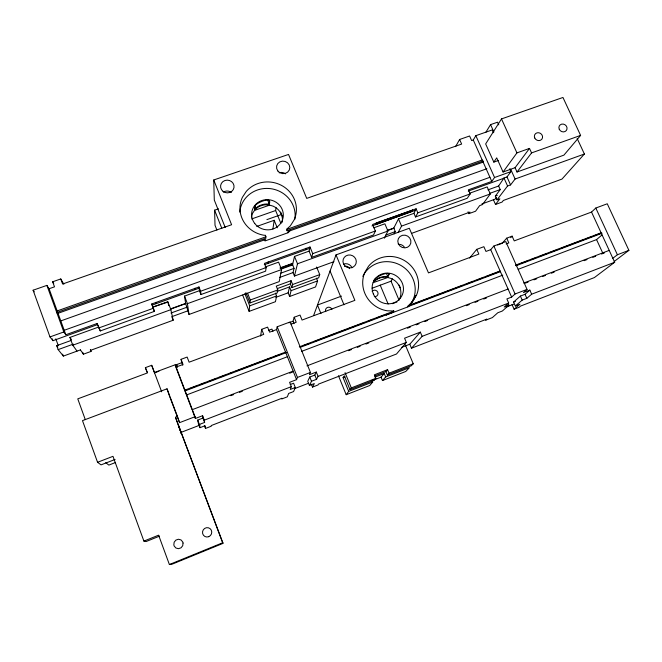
<?xml version="1.0" encoding="UTF-8"?>
<svg xmlns="http://www.w3.org/2000/svg" width="662" height="662" viewBox="0 0 662 662"><rect width="100%" height="100%" fill="white"/><g stroke="black" fill="none" stroke-linecap="round" stroke-linejoin="round"><path stroke-width="0.99" d="M254.936 209.101L255.242 205.634C256.955 202.531 273.092 195.745 269.111 204.153C263.923 203.408 258.478 205.195 254.936 209.101C254.564 209.415 254.878 205.576 255.242 205.634M275.466 293.134L276.6 295.947L275.45 301.698L249.127 311.38L249.69 305.819L244.89 293.721M316.61 267.001L319.729 274.598L318.654 277.792L291.851 287.606L292.629 284.511L291.081 280.688L276.261 286.1L277.8 289.939L277.196 292.976L249.979 302.948L250.277 300.002L247.621 293.316M269.111 204.153L269.558 200.644M263.435 239.594L265.139 239.652L264.974 240.951L287.97 232.767L289.17 231.675A27.796 26.364 11.7 0 0 290.395 230.111M483.194 160.957L287.01 230.674L287.118 228.795L290.32 225.899L294.102 219.958A28.292 26.794 11.9 0 0 282.798 186.121A28.292 26.794 11.9 0 0 246.264 191.409L242.408 197.301A28.292 26.794 11.9 0 0 263.973 235.25L265.528 235.308L265.917 238.171L57.006 312.423M416.1 208.803L413.932 213.33L415.504 216.979L417.838 212.825L416.1 208.803L372.607 224.459L375.371 230.997L373.534 234.96L311.637 257.369L312.729 253.637L309.998 247L264.461 263.393L266.141 267.572L265.627 271.163L200.934 294.549L199.436 290.692L198.981 286.969L151.797 303.949L154.337 311.397L100.285 330.934L97.016 323.528L65.836 334.749L63.825 331.952L46.878 285.388L33.1 290.213L49.981 336.925L52.968 340.69L97.595 324.587L98.472 326.349M272.91 228.953L274.192 220.289L256.757 226.437M280.936 223.516L275.64 210.524L276.079 207.562M260.588 336.064L261.689 329.328L267.605 327.127L269.616 332.167L276.542 329.577L277.188 326.771L290.13 321.955L310.453 372.449L309.402 374.717L316.312 372.061L318.058 376.38L316.527 379.326L311.488 381.271L309.411 385.45L307.739 381.295L309.775 377.017L314.814 375.081L316.312 372.061M287.01 230.674L287.118 228.795M287.97 232.767L288.227 231.443L289.435 230.351M265.065 267.034L278.594 262.152L281.59 269.55L279.19 281.615L189.018 314.467L185.633 303.419L184.516 296.088L199.436 290.692M333.962 261.656L294.441 276.054L293.034 272.587L294.052 268.358L292.43 264.37L292.678 263.31L280.067 267.878M280.2 268.209L292.811 263.65L294.499 256.417L309.08 251.138L309.998 247M316.469 278.164L317.595 280.911L315.559 286.944L289.633 296.485L288.152 292.819L289.584 286.886L277.022 291.487M291.851 287.606L290.32 283.824L291.081 280.688M294.441 276.054L297.503 263.782L294.499 256.417M289.633 296.485L291.098 290.635L289.584 286.886M294.019 323.701L293.034 321.244L294.193 317.247L300.035 315.071L302.054 320.06L354.882 300.358L336.023 254.887L409.331 228.258L428.488 272.893L478.858 254.092L476.772 249.334L483.881 246.694L485.974 251.444L490.707 249.673L493.869 246.032L505.793 241.589L527.043 289.402L523.468 292.554L529.84 290.105L531.66 294.201L526.836 298.322L522.186 300.109L515.359 305.993L513.613 302.046L520.398 296.079L525.04 294.292L529.84 290.105M313.78 315.062L336.023 254.887M277.188 326.771L297.453 377.439L296.559 379.649L289.592 382.322L291.33 386.666L290.229 389.463L295.302 387.502L293.597 383.232L290.213 384.531M295.302 387.502L293.605 391.548L288.649 393.46L287.333 396.819L281.731 398.979L282.012 398.218L211.195 425.567L211.261 426.212L205.501 428.438L204.409 425.583M384.349 238.179L387.94 231.021L384.87 223.806L373.732 227.827M387.154 230.459L393.782 228.059L398.491 218.899L413.932 213.33M311.339 384.233L312.489 387.096L314.326 383.555L309.411 385.45M394.072 233.951L395.297 231.617L393.782 228.059M398.168 232.428L401.569 226.09L490.31 193.941L487.182 186.916L469.408 193.321M373.674 281.855C372.483 276.699 394.751 268.888 387.576 276.699C382.437 275.971 377.05 277.866 373.674 281.855C373.236 282.153 374.891 279.074 375.172 279.107M412.443 209.953L411.615 211.476L375.586 224.641L376.198 222.995L412.509 210.102M455.564 146.65L459.602 139.483L469.598 135.991L471.642 140.559L473.264 139.988L475.846 135.669L492.189 129.942L493.447 132.714M387.576 276.699L389.206 273.903M410.457 304.495L415.901 295.426L412.153 302.195L407.701 306.721L500.538 271.619M398.863 300.068L399.765 298.554A15.64 14.994 30.7 0 0 391.308 278.528L387.411 277.378A15.64 14.994 30.7 0 0 373.153 282.666L387.808 277.494M372.118 288.227L391.027 281.193L392.458 278.826M485.718 132.499L490.567 124.621L497.559 122.189L498.776 124.878M517.022 172.012L531.561 152.914L529.501 148.404L515.077 167.701L517.022 172.012L563.908 155.14L580.607 135.404L562.957 97.471L501.498 118.92L485.651 143.935L493.835 162.116L498.453 160.461M338.472 375.751L346.185 394.709L348.692 391.374L343.09 377.63L344.323 375.768L349.991 389.653L374.27 380.195L375.842 378.35L374.378 374.808L387.593 369.669L389.057 373.202L387.361 375.097L385.913 371.605L387.593 369.669M386.658 314.177L385.996 315.162L408.537 306.638L409.29 305.621M509.707 168.81L510.965 171.599L494.555 177.499L491.767 181.405L468.382 189.829L470.194 193.933L467.256 198.269L415.504 216.979M493.835 162.116L496.715 157.862L503.07 172.012L515.077 167.701M393.005 312.274L393.7 310.991L393.005 312.274L300.176 347.368M468.059 211.774L468.886 213.66L470.003 212.088L411.756 233.314M503.07 172.012L516.931 152.889L529.501 148.404M407.627 306.547L412.997 301.045L416.58 294.962A28.259 27.034 30.6 0 0 404.507 260.58A28.259 27.034 30.6 0 0 368.502 266.273L364.845 272.305A28.259 27.034 30.6 0 0 387.179 310.792L393.7 310.991M490.31 193.941L482.499 204.591L479.636 205.634L475.564 211.228L468.886 213.66M407.701 306.721L408.528 305.587L500.108 270.981M487.968 189.862L498.627 186.014L503.989 178.02L506.984 176.944L510.965 171.599M493.455 199.825L495.515 204.467L499.893 198.782L496.997 199.833L495.325 196.093L500.224 189.58L498.627 186.014M349.991 389.653L351.307 387.899L375.842 378.35M496.351 197.508L495.102 199.154L481.878 203.97M496.997 199.833L507.572 185.997L510.567 184.913L515.094 179.03L584.389 154.014L577.156 138.432M469.581 258.097L476.772 249.334M372.019 380.269L372.731 382.007L369.752 385.516L346.185 394.709M420.337 332.134L409.795 344.223L411.474 348.212L422.124 336.346L420.337 332.134L404.565 338.191L406.336 342.42L396.513 353.996L318.472 384.134L318.025 384.961L312.489 387.096M381.055 377.166L384.258 373.5L385.689 376.951L382.462 380.559L381.055 377.166L371.986 380.7M502.193 243.277L506.72 238.163L512.115 236.152L514.233 240.894L591.53 212.063L595.8 208.042L607.261 203.772L628.9 250.344L614.146 261.515M584.389 154.014L561.964 179.096L503.352 200.454L502.086 202.067L495.515 204.467M510.758 237.666L512.115 236.152M405.276 344.811L413.245 363.786L411.301 365.772L387.361 375.097M508.176 303.61L508.888 305.232L504.204 307.036L508.697 303.031L506.885 298.918L511.635 297.097L515.069 293.986L527.043 289.402M508.888 305.232L502.35 311.016L497.766 312.778L492.371 317.603L485.618 320.209L486.835 319.109L411.474 348.212M512.024 304.528L514.093 309.212L519.902 304.239L515.359 305.993M518.238 269.277L596.553 239.603L601.965 234.993M514.093 309.212L519.215 307.234L520.58 306.067L594.393 277.568L614.684 262.251L612.83 258.254L617.398 254.754L628.9 250.344M97.554 462.275L112.987 456.333L143.902 541.094L158.607 535.177L169.389 564.529L222.813 542.708L175.488 417.275L177.482 416.514L167.023 388.809L82.485 420.635L97.554 462.275L101.046 464.873L115.105 459.445M222.813 542.708L222.895 543.419L172.228 564.123L169.389 564.529M159.476 536.162L146.136 541.533L143.902 541.094M389.057 373.202L413.245 363.786M348.692 391.374L372.731 382.007M385.689 376.951L409.397 367.716L405.707 371.49L382.462 380.559M374.692 375.966L385.913 371.605M375.006 377.1L384.258 373.5M180.329 432.65L200.056 425.045M294.425 388.685L308.467 383.273M401.379 347.467L409.795 344.223M506.14 307.094L513.72 304.172M115.552 462.498L108.825 465.096L105.738 462.655M343.09 377.63L345.018 376.885M169.886 397.084L179.551 422.654L195.033 416.721L175.248 364.762L154.42 372.516M297.453 377.439L310.453 372.449M205.501 428.438L205.104 425.707L199.982 427.677L198.352 423.399L197.706 420.08L202.953 418.07L202.589 415.711L195.381 418.475L192.394 410.614M199.982 427.677L199.37 424.458L204.616 422.439L204.277 420.163L291.33 386.666M318.058 376.38L406.336 342.42M422.124 336.346L508.697 303.031M531.66 294.201L614.684 262.251M513.613 302.046L515.433 301.351M293.15 371.134L192.063 409.745L175.852 367.145L183.026 364.472L181.065 359.325L187.147 357.066L189.117 362.197L263.699 334.376L261.689 329.328M306.953 365.863L508.077 289.029M523.741 283.046L609.214 250.393L612.83 258.254M230.773 395.702L233.669 394.593M239.462 392.376L242.358 391.275M289.666 373.194L292.563 372.085M348.551 350.695L351.448 349.586M357.24 347.376L360.136 346.267M365.929 344.05L368.825 342.949M407.444 328.187L410.341 327.086M416.133 324.868L419.029 323.759M424.822 321.55L427.718 320.441M466.329 305.687L469.226 304.578M475.018 302.368L477.914 301.26M483.707 299.042L486.603 297.941M525.223 283.179L528.119 282.078M533.911 279.861L536.808 278.76M542.6 276.542L545.496 275.433M551.289 273.224L554.185 272.115M584.107 260.679L587.004 259.57M592.796 257.361L595.692 256.252M601.485 254.043L604.381 252.934M184.624 390.208L285.537 352.076M299.315 346.863L393.774 311.165M515.756 265.073L601.104 232.817M184.648 390.522L187.553 389.43M189.481 388.693L196.25 386.136M200.114 384.68L204.947 382.851M208.811 381.386L215.58 378.829M219.445 377.373L225.245 375.18M230.078 373.351L232.974 372.259M234.911 371.531L252.313 364.952M254.241 364.224L261.01 361.667M262.938 360.931L271.643 357.645M273.572 356.917L280.34 354.36M303.535 345.589L309.336 343.396M314.169 341.575L336.395 333.168M338.332 332.44L345.101 329.883M347.029 329.155L355.726 325.861M357.662 325.133L364.431 322.576M368.295 321.111L373.128 319.291M376.992 317.826L383.761 315.269M412.186 304.52L434.438 296.113M436.374 295.384L445.079 292.091M447.007 291.363L453.784 288.806M455.713 288.069L462.49 285.512M466.354 284.048L472.155 281.855M476.996 280.026L482.797 277.833M485.701 276.741L499.239 271.619M515.69 265.404L518.586 264.303M520.522 263.575L527.291 261.018M531.164 259.554L535.997 257.725M539.869 256.26L546.638 253.703M550.511 252.239L558.248 249.317M561.144 248.217L583.396 239.81M585.332 239.081L592.101 236.524M594.037 235.788L600.806 233.231M185.103 390.878L286.638 352.49M516.012 265.768L602.072 233.231M186.61 394.933L287.159 356.835M301.665 351.34L502.772 275.144M392.392 303.684L397.043 301.93M177.126 366.806L176.589 364.638L181.802 362.685L181.065 359.325M268.565 330.363L271.933 329.105L272.918 331.571M288.855 322.799L293.034 321.244M291.048 324.165L296.212 322.245L294.193 317.247M506.116 243.922L508.83 242.913L506.72 238.163M85.29 419.617L77.768 398.863L147.369 372.954L145.383 367.65L151.697 365.308L154.56 372.838L158.946 371.217M341.501 296.113L317.487 305.033L320.979 313.606M497.584 244.998L501.846 243.426M249.69 305.819L276.6 295.947M291.098 290.635L317.595 280.911M275.864 297.329L288.152 292.819M80.408 349.892L83.404 354.195L91.066 351.406L90.355 349.478M277.502 288.508L290.32 283.824M250.277 300.002L277.8 289.939M292.629 284.511L319.729 274.598M170.986 313.018L187.089 307.176M280.514 273.274L294.052 268.358M385.822 235.051L395.297 231.617M495.325 196.093L497.261 195.389M70.942 340.533L56.717 345.672L58.14 349.61L63.353 356.098L80.433 349.892M187.644 310.908L171.789 316.676L173.163 320.243L90.404 350.397L91.066 351.406M279.687 277.444L293.034 272.587M77.015 351.125L72.77 345.2L69.924 337.413L98.82 326.987L100.285 330.934M98.671 328.004L153.435 308.244L151.797 303.949M200.934 294.549L200.636 291.214L266.141 267.572M417.838 212.825L470.194 193.933M312.729 253.637L375.371 230.997M281.797 268.218L292.43 264.37M58.14 349.61L73.316 344.116M170.49 308.906L185.633 303.419M489.557 193.436L500.224 189.58M171.4 308.831L185.981 303.552M281.242 269.053L292.91 264.833M387.204 230.69L394.006 228.233M72.77 345.2L170.862 309.659L167.817 301.707L152.723 307.151L167.949 302.062L168.744 305.654M189.018 314.467L187.437 303.659L281.59 269.55M297.503 263.782L387.94 231.021M491.767 181.405L489.93 177.292L64.247 330.272M49.981 336.925L63.825 331.952M468.274 191.078L503.782 178.285M152.136 305.116L199.096 288.202M264.279 264.726L309.617 248.391M371.945 225.949L415.256 210.334M60.374 321.062L486.868 168.736M531.561 152.914L580.607 135.404M46.878 285.388L49.079 288.74L57.164 310.941L266.107 236.731M287.291 229.209L482.193 159.989M57.213 313.598L265.139 239.652M288.227 231.443L483.608 161.958M266.877 219.635L281.4 214.521M254.481 210.417L269.633 205.121M49.079 288.74L54.499 286.845L52.646 281.78L60.763 278.95L63.85 284.197M251.552 218.981L275.64 210.524M216.913 230.078L215.018 225.295L214.587 210.16L218.468 208.82M225.204 227.455L214.298 200.065L213.735 179.973L288.533 154.445L306.713 198.393L461.637 144.068L459.602 139.483M56.717 345.672L57.875 347.128M33.1 290.213L34.267 291.843M69.924 337.413L71.397 339.498M57.164 310.941L65.836 334.749M52.646 281.78L53.73 283.51M97.016 323.528L97.595 324.587M595.8 208.042L617.398 254.754M591.53 212.063L609.214 250.393M596.553 239.603L602.801 253.174M501.498 118.92L516.931 152.889M490.567 124.621L493.902 132.019M510.634 169.124L515.094 179.03M506.984 176.944L510.567 184.913M503.989 178.02L507.572 185.997M475.846 135.669L494.555 177.499M473.264 139.988L489.93 177.292M525.04 294.292L526.836 298.322M520.398 296.079L522.186 300.109M493.869 246.032L515.069 293.986M490.707 249.673L511.635 297.097M398.491 218.899L401.569 226.09M399.153 285.057L400.328 287.829M391.027 281.193L398.979 300.018M386.567 273.77L387.775 276.625M380.17 285.041L388.139 304.015M145.383 367.65L147.278 372.193M330.057 271.023L343.983 304.785M309.08 251.138L311.637 257.369M305.935 248.291L305.571 249.673M280.68 212.088L282.616 216.83M345.084 372.656L351.307 387.899M267.787 200.329L269.31 204.086M274.192 220.289L277.254 227.811M314.814 375.081L316.527 379.326M268.201 261.879L268.002 263.211M309.775 377.017L311.488 381.271M276.542 329.577L296.559 379.649M213.735 179.973L231.601 224.741L62.609 284.006L60.763 278.95M214.587 210.16L221.803 228.324M245.867 292.596L249.979 302.948M242.689 295.12L249.127 311.38M198.981 286.969L200.636 291.214M195.025 288.21L195.158 289.443M184.516 296.088L187.437 303.659M202.589 415.711L204.277 420.163M181.802 362.685L182.762 365.217M202.953 418.07L204.616 422.439M155.702 302.368L156.025 303.544M176.589 364.638L177.548 367.17M197.706 420.08L199.37 424.458M222.895 543.419L178.55 425.641L181.405 433.809L180.428 431.285M151.697 365.308L161.677 391.805M82.709 352.292L83.404 354.195M62.658 354.187L63.353 356.098M55.815 338.828L58.231 345.498M52.306 338.861L52.968 340.69M175.488 417.275L180.105 430.432M167.023 388.809L169.53 396.133M177.482 416.514L179.551 422.654M153.435 308.244L154.337 311.397M175.248 364.762L175.653 366.351M170.862 309.659L173.163 320.243M195.033 416.721L195.381 418.475M362.801 276.377A27.763 26.604 30.7 0 1 400.932 265.462A27.763 26.604 30.7 0 1 410.87 303.916M343.553 264.08A6.529 6.264 23.6 0 1 352.01 267.779M344.538 266.438A3.922 3.757 23.6 0 1 349.61 268.664M398.334 244.344A6.463 6.14 29.1 0 1 404.25 246.943M239.776 212.097A27.796 26.364 11.7 0 1 270.593 188.662A27.796 26.364 11.7 0 1 294.863 219.238M279.132 172.782A6.471 6.082 13.6 0 1 285.504 173.858M251.419 217.07A15.656 14.862 11.6 0 1 252.57 213.363L254.696 210.086A15.656 14.862 11.6 0 1 269.235 205.005L273.141 206.163A15.656 14.862 11.6 0 1 282.302 222.184M223.4 192.129A6.562 6.19 7.4 0 1 231.369 192.468M372.118 291.338A3.335 3.202 29.4 0 1 377.795 292.256A3.335 3.202 29.4 0 1 374.311 296.593M325.729 311.637A3.368 3.26 23.1 0 1 327.582 307.408A3.368 3.26 23.1 0 1 331.943 309.32M183.051 543.047L182.704 541.88A4.775 4.617 -53.7 0 0 173.833 544.867L174.18 546.042A4.775 4.617 -53.7 0 0 183.051 543.047M208.762 536.667A4.725 4.593 -56.5 0 0 210.077 528.632A4.725 4.593 -56.5 0 0 202.564 531.685A4.725 4.593 -56.5 0 0 208.762 536.667M373.335 293.911A15.863 15.201 30.7 0 0 400.311 298.181A15.863 15.201 30.7 0 0 389.719 273.282A15.863 15.201 30.7 0 0 373.335 293.911M398.317 243.707A6.653 6.306 29.1 0 0 409.621 245.569A6.653 6.306 29.1 0 0 405.169 235.192A6.653 6.306 29.1 0 0 398.317 243.707M343.454 263.699A6.728 6.438 23.7 0 0 354.923 265.553A6.728 6.438 23.7 0 0 350.521 255.035A6.728 6.438 23.7 0 0 343.454 263.699M223.061 191.376A6.752 6.355 7.7 0 0 233.976 187.611A6.752 6.355 7.7 0 0 224.906 180.519A6.752 6.355 7.7 0 0 223.061 191.376M559.266 129.28A4.204 3.806 34.1 0 0 566.316 130.522A4.204 3.806 34.1 0 0 563.337 124.1A4.204 3.806 34.1 0 0 559.266 129.28M534.739 137.986A4.229 3.84 33.3 0 0 541.83 139.219A4.229 3.84 33.3 0 0 538.86 132.756A4.229 3.84 33.3 0 0 534.739 137.986M277.833 170.97A6.661 6.248 13.8 0 0 289.261 170.051A6.661 6.248 13.8 0 0 282.409 161.131A6.661 6.248 13.8 0 0 277.833 170.97M254.729 223.475A15.88 15.06 11.7 0 0 282.012 221.058A15.88 15.06 11.7 0 0 265.677 199.709A15.88 15.06 11.7 0 0 254.729 223.475"/></g></svg>
